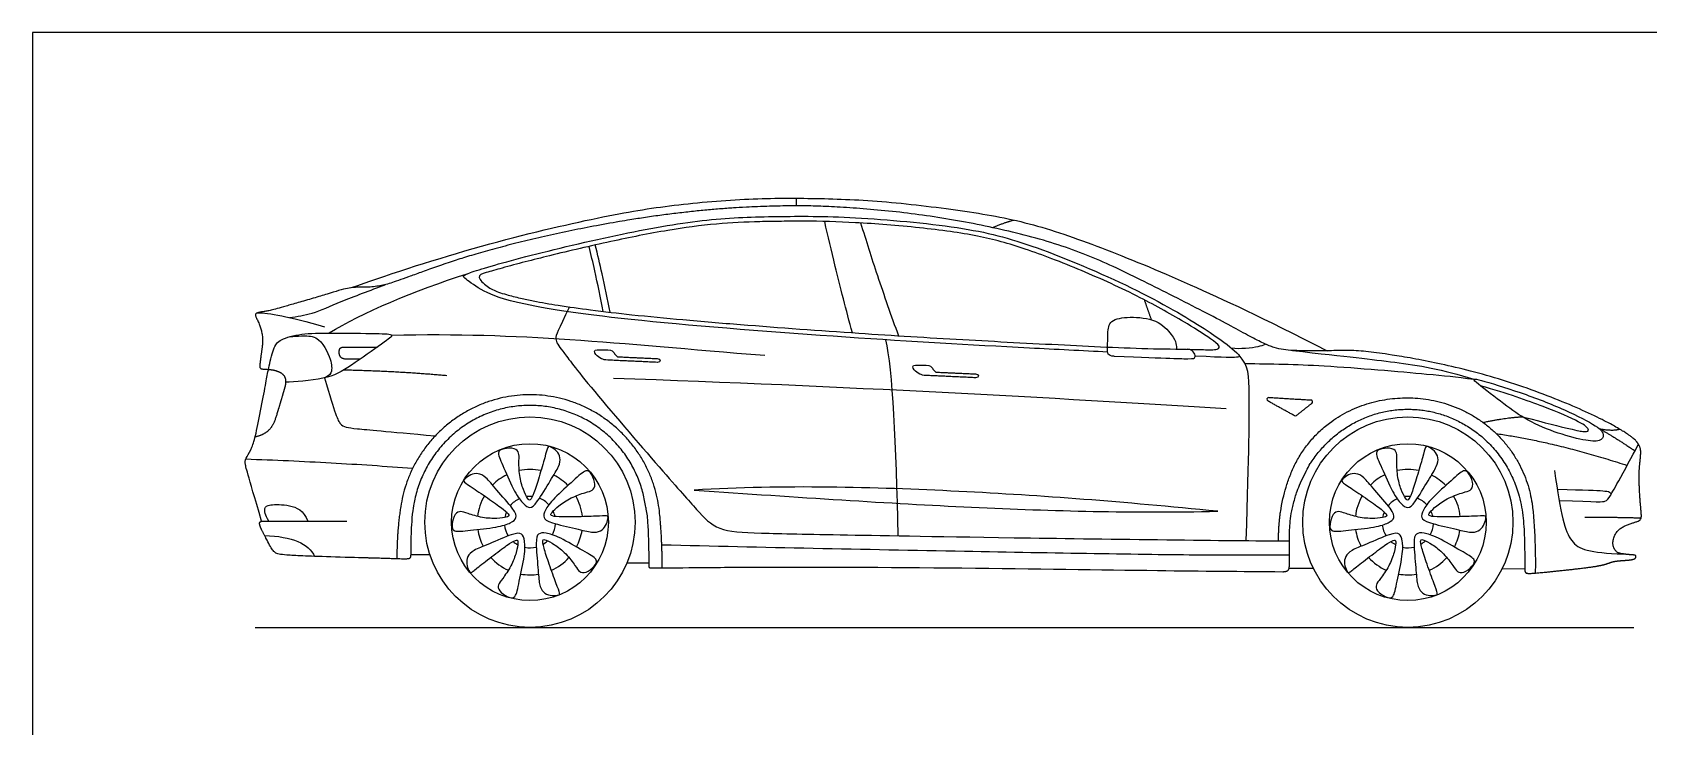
# Model space of a CAD drawing. Header units: millimetres. Extents: x 0.5 to 46.1, y 0.3 to 28.2.
# Drawn here: x 37.55 to 42.96, y 11.95 to 14.28 of the extents above; entities that cross this region are included whole.
import ezdxf

# ---------------------------------------------------------------- set-up
doc = ezdxf.new("R2010")
doc.units = ezdxf.units.MM
for name, color, linetype, true_color in [('AG-DETAIL', 7, 'Continuous', 0x66ffff), ('AG-DIAGRAM', 7, 'Continuous', 0xfecc66), ('AG-TRANSPORT', 7, 'Continuous', 0x66ccff), ('X-VPRT', 6, 'Continuous', 0xff00ff)]:
    doc.layers.add(name, color=color, linetype=linetype, true_color=true_color)

msp = doc.modelspace()

# ---------------------------------------------------------------- linework, layer by layer
at = {"layer": 'AG-DETAIL'}
for points, degree in [([(38.5436, 13.2708), (38.6508, 13.3368), (38.8315, 13.4134), (39.005, 13.4681)], 3), ([(40.0012, 13.1948), (39.4873, 13.2354), (39.1917, 13.2724), (38.7525, 13.2621)], 3), ([(38.5935, 13.1473), (38.7769, 13.1432), (38.9371, 13.1285)], 2), ([(38.5278, 13.1205), (38.5645, 12.9975), (38.5782, 12.9585), (38.6168, 12.9516), (38.7283, 12.942), (38.8979, 12.9263)], 3), ([(39.4946, 13.1194), (40.2592, 13.0938), (40.979, 13.0533), (41.5441, 13.0181)], 3), ([(42.4029, 12.9715), (42.485, 12.9885), (42.5347, 12.9903)], 2), ([(42.447, 12.9342), (42.6479, 12.9052), (42.8851, 12.8277)], 2), ([(42.7915, 12.9506), (42.8352, 12.9274), (42.9112, 12.8765)], 2), ([(41.5155, 12.6744), (41.1933, 12.7063), (40.6708, 12.7469), (40.0635, 12.7633), (39.7647, 12.7452)], 3), ([(39.7647, 12.7452), (40.1201, 12.7208), (40.7109, 12.6814), (41.227, 12.6686), (41.5155, 12.6744)], 3), ([(38.7827, 12.6901), (38.7699, 12.6091), (38.7699, 12.5153)], 2)]:
    msp.add_open_spline(points, degree=degree, dxfattribs=at)
for points, knots in [([(38.4111, 13.3222), (38.4364, 13.3252), (38.4892, 13.3338), (38.5851, 13.3776), (38.6813, 13.4131), (38.7303, 13.4318)], [0, 0, 0, 0, 0.500799, 1.086612, 1.8052, 1.8052, 1.8052, 1.8052]), ([(41.5607, 13.2203), (41.5904, 13.2166), (41.6511, 13.2236), (41.667, 13.2302), (41.6751, 13.2332)], [0, 0, 0, 0, 0.5433844, 0.8340236, 0.8340236, 0.8340236, 0.8340236]), ([(41.6067, 13.1683), (41.6952, 13.1676), (41.862, 13.1646), (42.215, 13.1335), (42.3119, 13.124), (42.3722, 13.1157)], [0, 0, 0, 0, 0.933222, 1.994612, 2.688832, 2.688832, 2.688832, 2.688832]), ([(38.2648, 12.8493), (38.3599, 12.8461), (38.5501, 12.8375), (38.732, 12.8253), (38.8228, 12.8183)], [0, 0, 0, 0, 0.967942, 1.91506, 1.91506, 1.91506, 1.91506]), ([(39.656, 12.5627), (39.9936, 12.5544), (40.6297, 12.5413), (41.4469, 12.5274), (41.6563, 12.5286), (41.7557, 12.529)], [0, 0, 0, 0, 1.823352, 3.431955, 4.42073, 4.42073, 4.42073, 4.42073])]:
    msp.add_open_spline(points, degree=3, knots=knots, dxfattribs=at)
for points, weights, knots in [([(39.6577, 12.4852), (39.6566, 12.6114), (39.6458, 12.6919), (39.5901, 13.0648), (39.2142, 13.064), (38.8383, 13.0632), (38.7827, 12.6901)], [1, 1, 1, 0.749728021451, 1, 0.749728021451, 1], [-0.680363, -0.680363, -0.680363, 0, 0, 1.85161, 1.85161, 3.703221, 3.703221, 3.703221]), ([(41.7189, 12.5756), (41.7189, 12.6999), (41.8749, 13.0794), (42.1903, 13.0518), (42.5186, 13.0211), (42.5671, 12.701)], [1, 1, 0.79224116669, 1, 0.79224116669, 1], [0, 0, 0, 0.730707, 2.245345, 2.245345, 3.759983, 3.759983, 3.759983])]:
    msp.add_rational_spline(points, weights, degree=2, knots=knots, dxfattribs=at)
at = {"layer": 'AG-DIAGRAM'}
msp.add_lwpolyline([(38.2957, 12.2864), (42.9077, 12.2864)], dxfattribs=at)
at = {"layer": 'AG-TRANSPORT'}
for p, q in [((40.1068, 13.6955), (40.1068, 13.7209)), ((38.8162, 12.5295), (38.8806, 12.5295)), ((39.6122, 12.5013), (39.5391, 12.5013)), ((41.7544, 12.4839), (41.8354, 12.4839)), ((42.4668, 12.4823), (42.5427, 12.483))]:
    msp.add_line(p, q, dxfattribs=at)
for points in [[(38.5927, 13.2233), (38.7046, 13.2233)], [(38.6473, 13.1828), (38.6044, 13.1828)]]:
    msp.add_lwpolyline(points, dxfattribs=at)
for centre, radius in [((39.2151, 12.6381), 0.3517), ((42.1515, 12.6381), 0.3517), ((39.2151, 12.6381), 0.2622), ((42.1515, 12.6381), 0.2622)]:
    msp.add_circle(centre, radius, dxfattribs=at)
for centre, radius, start, end in [((41.6864, 13.0487), 0.00634, 86.5457, 241.0074), ((41.8266, 13.0402), 0.00634, 308.1987, 86.5457), ((41.775, 12.9996), 0.00634, 241.0074, 308.1987), ((39.2151, 12.6381), 0.1763, 77.9755, 101.754), ((42.1515, 12.6381), 0.1763, 77.9755, 101.754), ((39.2151, 12.6381), 0.1763, 115.9539, 135.2388), ((39.2151, 12.6381), 0.1763, 43.9539, 63.2388), ((42.1515, 12.6381), 0.1763, 115.9539, 135.2388), ((42.1515, 12.6381), 0.1763, 43.9539, 63.2388), ((39.2151, 12.6381), 0.1763, 149.9755, 173.754), ((39.2151, 12.6381), 0.0859, 114.5424, 140.295), ((39.2151, 12.6381), 0.0859, 84.7274, 97.4485), ((39.2151, 12.6381), 0.0859, 42.5424, 68.295), ((39.2151, 12.6381), 0.1763, 5.9755, 29.754), ((42.1515, 12.6381), 0.1763, 149.9755, 173.754), ((42.1515, 12.6381), 0.0859, 114.5424, 140.295), ((42.1515, 12.6381), 0.0859, 84.7274, 97.4485), ((42.1515, 12.6381), 0.0859, 42.5424, 68.295), ((42.1515, 12.6381), 0.1763, 5.9755, 29.754), ((39.2151, 12.6381), 0.0859, 156.7274, 169.4485), ((39.2151, 12.6381), 0.0859, 12.7274, 25.4485), ((42.1515, 12.6381), 0.0859, 156.7274, 169.4485), ((42.1515, 12.6381), 0.0859, 12.7274, 25.4485), ((39.2151, 12.6381), 0.1763, 187.9539, 207.2388), ((39.2151, 12.6381), 0.0859, 186.5424, 212.295), ((39.2151, 12.6381), 0.0859, 330.5424, 356.295), ((39.2151, 12.6381), 0.1763, 331.9539, 351.2388), ((42.1515, 12.6381), 0.1763, 187.9539, 207.2388), ((42.1515, 12.6381), 0.0859, 186.5424, 212.295), ((42.1515, 12.6381), 0.0859, 330.5424, 356.295), ((42.1515, 12.6381), 0.1763, 331.9539, 351.2388), ((39.2151, 12.6381), 0.0859, 228.7274, 241.4485), ((39.2151, 12.6381), 0.0859, 258.5424, 284.295), ((39.2151, 12.6381), 0.0859, 300.7274, 313.4485), ((42.1515, 12.6381), 0.0859, 228.7274, 241.4485), ((42.1515, 12.6381), 0.0859, 258.5424, 284.295), ((42.1515, 12.6381), 0.0859, 300.7274, 313.4485), ((39.2151, 12.6381), 0.1763, 221.9755, 245.754), ((39.2151, 12.6381), 0.1763, 293.9755, 317.754), ((42.1515, 12.6381), 0.1763, 221.9755, 245.754), ((42.1515, 12.6381), 0.1763, 293.9755, 317.754), ((39.2151, 12.6381), 0.1763, 259.9539, 279.2388), ((42.1515, 12.6381), 0.1763, 259.9539, 279.2388)]:
    msp.add_arc(centre, radius, start, end, dxfattribs=at)
for points, weights, knots in [([(41.7331, 12.4725), (41.7548, 12.4723), (41.7553, 12.4928), (41.7557, 12.529), (41.7557, 12.5516), (41.7557, 12.7048), (41.8158, 12.8178), (41.9002, 12.964), (42.0474, 13.0362), (42.2094, 13.011), (42.3715, 12.9858), (42.5084, 12.8669), (42.5403, 12.6302), (42.5427, 12.5405), (42.5427, 12.4844), (42.5424, 12.4682), (42.5557, 12.4652), (42.6391, 12.4736), (42.7477, 12.4853), (42.8116, 12.4952), (42.8338, 12.5063), (42.8628, 12.5097), (42.9043, 12.5118), (42.9152, 12.5184), (42.9152, 12.5283), (42.8998, 12.5283), (42.8691, 12.5319), (42.8481, 12.5357), (42.8332, 12.5635), (42.8447, 12.605), (42.8735, 12.6257), (42.9096, 12.6374), (42.9335, 12.6445), (42.9328, 12.6657), (42.9291, 12.6991), (42.9235, 12.7899), (42.9272, 12.8309), (42.9318, 12.8738), (42.9284, 12.8911), (42.9145, 12.9121), (42.8833, 12.9363), (42.7692, 13.001), (42.5112, 13.1051), (42.2579, 13.1709), (42.0776, 13.2007), (41.9788, 13.214), (41.88, 13.2103), (41.7525, 13.2103), (41.6877, 13.2217), (41.5532, 13.2993), (41.2643, 13.4457), (41.0431, 13.5532), (40.7646, 13.6264), (40.4842, 13.6744), (40.2087, 13.6956), (40.063, 13.6963), (39.841, 13.6878), (39.5588, 13.6536), (39.2691, 13.597), (39.0174, 13.5323), (38.8668, 13.4792), (38.7612, 13.4405), (38.7148, 13.4264), (38.651, 13.4216), (38.6147, 13.4254), (38.5235, 13.3959), (38.3739, 13.3529), (38.332, 13.3416), (38.2989, 13.3393), (38.294, 13.3297), (38.3089, 13.3059), (38.3242, 13.2549), (38.3164, 13.2047), (38.3119, 13.1679), (38.31, 13.1504), (38.3264, 13.1493), (38.3591, 13.1482), (38.3941, 13.1337), (38.4002, 13.1056), (38.3918, 13.0776), (38.3695, 13.0025), (38.355, 12.9541), (38.3256, 12.9296), (38.2957, 12.9228)], [1, 1, 1, 1, 1, 1, 1, 0.879615490944, 0.879615490944, 1, 0.879615490944, 0.879615490944, 1, 1, 1, 1, 1, 1, 1, 1, 1, 1, 1, 1, 1, 1, 1, 1, 1, 1, 1, 1, 1, 1, 1, 1, 1, 1, 1, 1, 1, 1, 1, 1, 1, 1, 1, 1, 1, 1, 1, 1, 1, 1, 1, 1, 1, 1, 1, 1, 1, 1, 1, 1, 1, 1, 1, 1, 1, 1, 1, 1, 1, 1, 1, 1, 1, 1, 1, 1, 1, 1, 1, 1], [0, 0, 0, 0, 0.320562, 0.641124, 0.961686, 1.282248, 1.282248, 1.282248, 2.690888, 2.690888, 2.690888, 4.099528, 4.099528, 4.402189, 4.70485, 5.007511, 5.310172, 5.612833, 5.915494, 6.218155, 6.520816, 6.823477, 7.126138, 7.428799, 7.73146, 8.034121, 8.336782, 8.639443, 8.942104, 9.244765, 9.547426, 9.850087, 10.152749, 10.45541, 10.758071, 11.060732, 11.363393, 11.666054, 11.968715, 12.271376, 12.574037, 12.876698, 13.179359, 13.48202, 13.784681, 14.087342, 14.390003, 14.692664, 14.995325, 15.297986, 15.600647, 15.903308, 16.205969, 16.50863, 16.811291, 17.113952, 17.416613, 17.719274, 18.021935, 18.324596, 18.627257, 18.929918, 19.232579, 19.53524, 19.837901, 20.140562, 20.443224, 20.745885, 21.048546, 21.351207, 21.653868, 21.956529, 22.25919, 22.561851, 22.864512, 23.167173, 23.469834, 23.772495, 24.075156, 24.377817, 24.680478, 24.983139, 25.2858, 25.2858, 25.2858, 25.2858]), ([(39.6022, 12.6874), (39.5761, 12.8923), (39.4209, 13.0287), (39.2143, 13.0283), (39.0076, 13.0279), (38.853, 12.8908), (38.8233, 12.6809), (38.8161, 12.6196), (38.8171, 12.525), (38.8152, 12.5131), (38.7739, 12.5157), (38.442, 12.5245), (38.3676, 12.5301), (38.3542, 12.5416), (38.3274, 12.5933), (38.3098, 12.6274), (38.3091, 12.6389), (38.3175, 12.6412)], [1, 0.833152014301, 0.833152014301, 1, 0.833152014301, 0.833152014301, 1, 1, 1, 1, 1, 1, 1, 1, 1, 1, 1, 1], [0.14612, 0.14612, 0.14612, 0.14612, 1.814967, 1.814967, 1.814967, 3.483814, 3.483814, 3.483814, 3.76019, 4.036566, 4.312941, 4.589317, 4.865692, 5.142068, 5.418443, 5.694819, 5.971194, 5.971194, 5.971194, 5.971194])]:
    msp.add_rational_spline(points, weights, degree=3, knots=knots, dxfattribs=at)
for points, degree in [([(38.6186, 13.422), (38.7234, 13.46), (39.0324, 13.5615), (39.4536, 13.6607), (39.6745, 13.6975), (39.9407, 13.7215), (40.1568, 13.7215), (40.3821, 13.7143), (40.6661, 13.6801), (40.8811, 13.6429), (41.1179, 13.5615), (41.4109, 13.4399), (41.6578, 13.3254), (41.8813, 13.211)], 3), ([(40.7622, 13.6226), (40.802, 13.64), (40.8333, 13.648)], 2), ([(41.2942, 13.3144), (41.2819, 13.3478), (41.2708, 13.3808)], 2), ([(38.3031, 13.3379), (38.3419, 13.338), (38.4067, 13.3266), (38.5278, 13.2914)], 3), ([(38.3175, 12.6412), (38.2685, 12.8068), (38.2593, 12.8398), (38.2671, 12.8545), (38.2864, 12.888), (38.2974, 12.9257), (38.3162, 13.023), (38.3337, 13.1116), (38.3392, 13.1464), (38.3575, 13.2231), (38.375, 13.2484), (38.448, 13.2695), (38.5436, 13.2708), (38.7189, 13.2686), (38.7651, 13.2663), (38.7335, 13.2442), (38.6091, 13.1547), (38.5384, 13.1143), (38.4264, 13.107), (38.3978, 13.1057)], 3), ([(40.447, 12.5925), (40.44, 12.8962), (40.4288, 13.151), (40.4056, 13.2475)], 3), ([(38.5773, 13.211), (38.5773, 13.2233), (38.5927, 13.2233)], 2), ([(38.5773, 13.2031), (38.5773, 13.207), (38.5773, 13.211)], 2), ([(38.6044, 13.1828), (38.5773, 13.1828), (38.5773, 13.2031)], 2), ([(39.4758, 13.1797), (39.4657, 13.18), (39.4543, 13.183), (39.4343, 13.1966), (39.427, 13.2141), (39.4394, 13.2141)], 3), ([(39.4394, 13.2141), (39.4575, 13.2141), (39.4756, 13.2141)], 2), ([(39.4756, 13.2141), (39.4893, 13.2141), (39.4978, 13.2026), (39.5001, 13.1971), (39.508, 13.1909)], 3), ([(41.1694, 13.1926), (41.3579, 13.1855), (41.434, 13.183), (41.4409, 13.1874), (41.4394, 13.2028), (41.4275, 13.2157), (41.4133, 13.216)], 3), ([(41.6106, 12.5764), (41.6211, 12.8791), (41.6214, 13.1028), (41.6195, 13.1605), (41.587, 13.1959)], 3), ([(41.7659, 13.212), (41.9559, 13.1904), (42.1039, 13.1751), (42.2676, 13.1501), (42.3722, 13.1157)], 3), ([(39.6403, 13.1722), (39.558, 13.176), (39.4758, 13.1797)], 2), ([(39.508, 13.1909), (39.5741, 13.1879), (39.6403, 13.1849)], 2), ([(39.6403, 13.1849), (39.6525, 13.1851), (39.654, 13.1722), (39.6403, 13.1722)], 3), ([(40.5407, 13.1284), (40.5306, 13.1287), (40.5191, 13.1316), (40.4992, 13.1453), (40.4919, 13.1627), (40.5042, 13.1627)], 3), ([(40.5042, 13.1627), (40.5223, 13.1627), (40.5404, 13.1627)], 2), ([(40.5404, 13.1627), (40.5542, 13.1627), (40.5627, 13.1513), (40.5649, 13.1458), (40.5729, 13.1395)], 3), ([(40.5729, 13.1395), (40.639, 13.1365), (40.7051, 13.1335)], 2), ([(40.7051, 13.1208), (40.6229, 13.1246), (40.5407, 13.1284)], 2), ([(40.7051, 13.1335), (40.7173, 13.1337), (40.7189, 13.1208), (40.7051, 13.1208)], 3), ([(42.3809, 13.1054), (42.3965, 13.0917), (42.4683, 13.0371), (42.5367, 12.9848), (42.6413, 12.9371), (42.746, 12.9095), (42.7978, 12.9063), (42.8098, 12.9292), (42.7942, 12.955), (42.6822, 13.0133), (42.527, 13.0734), (42.3751, 13.1193), (42.3654, 13.1191), (42.3809, 13.1054)], 3), ([(42.5347, 12.9903), (42.6928, 12.9488), (42.7543, 12.9364), (42.7585, 12.9475), (42.7392, 12.9681), (42.6148, 13.0227), (42.4872, 13.0668), (42.3945, 13.0941)], 3), ([(41.7719, 12.994), (41.7276, 13.0186), (41.6833, 13.0431)], 2), ([(41.6868, 13.055), (41.7569, 13.0508), (41.827, 13.0465)], 2), ([(41.8305, 13.0352), (41.8047, 13.0149), (41.7789, 12.9946)], 2), ([(42.7915, 12.9506), (42.8386, 12.942), (42.8591, 12.9494)], 2), ([(39.215, 12.6874), (39.2081, 12.6873), (39.1941, 12.6962), (39.1658, 12.7326), (39.1253, 12.8259), (39.102, 12.8746), (39.1256, 12.8845), (39.1662, 12.8869), (39.1799, 12.8694), (39.1777, 12.8497), (39.1788, 12.7928), (39.1926, 12.7441), (39.2082, 12.7148), (39.2151, 12.7081), (39.2275, 12.7308), (39.245, 12.7873), (39.2666, 12.8601), (39.2743, 12.8935), (39.2831, 12.8913), (39.3056, 12.8767), (39.3182, 12.8542), (39.3143, 12.8264), (39.2865, 12.7835), (39.2358, 12.6969), (39.222, 12.6875), (39.215, 12.6874)], 3), ([(42.1514, 12.6874), (42.1445, 12.6873), (42.1304, 12.6962), (42.1022, 12.7326), (42.0617, 12.8259), (42.0384, 12.8746), (42.062, 12.8845), (42.1026, 12.8869), (42.1163, 12.8694), (42.1141, 12.8497), (42.1152, 12.7928), (42.129, 12.7441), (42.1446, 12.7148), (42.1515, 12.7081), (42.1639, 12.7308), (42.1814, 12.7873), (42.203, 12.8601), (42.2107, 12.8935), (42.2195, 12.8913), (42.2419, 12.8767), (42.2546, 12.8542), (42.2507, 12.8264), (42.2229, 12.7835), (42.1722, 12.6969), (42.1584, 12.6875), (42.1514, 12.6874)], 3), ([(42.6572, 12.7106), (42.7921, 12.7055), (42.8146, 12.7055), (42.8265, 12.722), (42.8531, 12.7688), (42.9142, 12.8808), (42.9225, 12.8992)], 3), ([(39.1682, 12.6533), (39.1662, 12.6466), (39.1533, 12.636), (39.11, 12.6204), (39.0087, 12.6107), (38.9552, 12.6036), (38.953, 12.6292), (38.9633, 12.6684), (38.9842, 12.6761), (39.0022, 12.6679), (39.0567, 12.6514), (39.1073, 12.6494), (39.14, 12.6552), (39.1485, 12.6597), (39.1308, 12.6785), (39.0824, 12.7126), (39.0198, 12.7557), (38.9905, 12.7733), (38.9953, 12.781), (39.0161, 12.7978), (39.0414, 12.803), (39.0666, 12.7907), (39.0989, 12.751), (39.1655, 12.6759), (39.1702, 12.6599), (39.1682, 12.6533)], 3), ([(39.262, 12.6534), (39.2597, 12.6599), (39.2638, 12.676), (39.2898, 12.7142), (39.366, 12.7816), (39.4051, 12.8187), (39.4219, 12.7993), (39.4366, 12.7615), (39.4243, 12.743), (39.4048, 12.739), (39.3511, 12.7204), (39.309, 12.6923), (39.2859, 12.6683), (39.2817, 12.6597), (39.3071, 12.6549), (39.3662, 12.6557), (39.4422, 12.6577), (39.4763, 12.6607), (39.4769, 12.6516), (39.47, 12.6258), (39.4525, 12.6068), (39.4249, 12.6019), (39.3755, 12.6151), (39.2774, 12.6366), (39.2642, 12.6468), (39.262, 12.6534)], 3), ([(42.1046, 12.6533), (42.1025, 12.6466), (42.0897, 12.636), (42.0463, 12.6204), (41.9451, 12.6107), (41.8915, 12.6036), (41.8894, 12.6292), (41.8997, 12.6684), (41.9206, 12.6761), (41.9386, 12.6679), (41.9931, 12.6514), (42.0436, 12.6494), (42.0764, 12.6552), (42.0849, 12.6597), (42.0672, 12.6785), (42.0188, 12.7126), (41.9562, 12.7557), (41.9268, 12.7733), (41.9317, 12.781), (41.9525, 12.7978), (41.9778, 12.803), (42.003, 12.7907), (42.0353, 12.751), (42.1019, 12.6759), (42.1066, 12.6599), (42.1046, 12.6533)], 3), ([(42.1983, 12.6534), (42.1961, 12.6599), (42.2002, 12.676), (42.2262, 12.7142), (42.3024, 12.7816), (42.3415, 12.8187), (42.3582, 12.7993), (42.373, 12.7615), (42.3607, 12.743), (42.3412, 12.739), (42.2875, 12.7204), (42.2454, 12.6923), (42.2223, 12.6683), (42.218, 12.6597), (42.2435, 12.6549), (42.3026, 12.6557), (42.3786, 12.6577), (42.4127, 12.6607), (42.4133, 12.6516), (42.4064, 12.6258), (42.3889, 12.6068), (42.3613, 12.6019), (42.3119, 12.6151), (42.2138, 12.6366), (42.2006, 12.6468), (42.1983, 12.6534)], 3), ([(42.6423, 12.8104), (42.6621, 12.662), (42.6899, 12.5537), (42.757, 12.5364), (42.8729, 12.5317)], 3), ([(42.651, 12.7486), (42.7478, 12.7454), (42.8158, 12.7439), (42.834, 12.7382), (42.8289, 12.7269)], 3), ([(38.3416, 12.6412), (38.3282, 12.6627), (38.326, 12.688), (38.3386, 12.6969), (38.4111, 12.698), (38.4576, 12.678), (38.4721, 12.6412)], 3), ([(42.5671, 12.701), (42.5762, 12.6289), (42.5799, 12.5148), (42.5773, 12.4677)], 3), ([(42.743, 12.6547), (42.8554, 12.6551), (42.932, 12.6522)], 2), ([(39.1862, 12.5982), (39.1919, 12.5942), (39.198, 12.5787), (39.1994, 12.5326), (39.1773, 12.4333), (39.1675, 12.3802), (39.1426, 12.3861), (39.1084, 12.408), (39.1075, 12.4302), (39.1209, 12.4449), (39.1535, 12.4915), (39.171, 12.539), (39.1756, 12.572), (39.1739, 12.5815), (39.1506, 12.5704), (39.1032, 12.535), (39.0429, 12.4887), (39.0171, 12.4662), (39.0112, 12.4732), (39.0017, 12.4982), (39.0046, 12.5238), (39.0241, 12.544), (39.0718, 12.5624), (39.1638, 12.6027), (39.1805, 12.6022), (39.1862, 12.5982)], 3), ([(39.2441, 12.5982), (39.2497, 12.6024), (39.2663, 12.6034), (39.3105, 12.5906), (39.3982, 12.5389), (39.4456, 12.5132), (39.4323, 12.4913), (39.4009, 12.4655), (39.3795, 12.4716), (39.3698, 12.4888), (39.3354, 12.5342), (39.2957, 12.5655), (39.2658, 12.5801), (39.2562, 12.5815), (39.2595, 12.5558), (39.2786, 12.4998), (39.304, 12.4282), (39.3173, 12.3966), (39.3089, 12.3932), (39.2822, 12.3919), (39.2587, 12.4026), (39.2455, 12.4274), (39.2428, 12.4784), (39.2329, 12.5783), (39.2386, 12.594), (39.2441, 12.5982)], 3), ([(42.1226, 12.5982), (42.1282, 12.5942), (42.1343, 12.5787), (42.1358, 12.5326), (42.1137, 12.4333), (42.1039, 12.3802), (42.079, 12.3861), (42.0448, 12.408), (42.0439, 12.4302), (42.0573, 12.4449), (42.0899, 12.4915), (42.1074, 12.539), (42.112, 12.572), (42.1103, 12.5815), (42.0869, 12.5704), (42.0396, 12.535), (41.9793, 12.4887), (41.9534, 12.4662), (41.9476, 12.4732), (41.938, 12.4982), (41.941, 12.5238), (41.9605, 12.544), (42.0082, 12.5624), (42.1002, 12.6027), (42.1169, 12.6022), (42.1226, 12.5982)], 3), ([(42.1805, 12.5982), (42.1861, 12.6024), (42.2026, 12.6034), (42.2469, 12.5906), (42.3346, 12.5389), (42.382, 12.5132), (42.3687, 12.4913), (42.3373, 12.4655), (42.3159, 12.4716), (42.3061, 12.4888), (42.2718, 12.5342), (42.232, 12.5655), (42.2021, 12.5801), (42.1926, 12.5815), (42.1959, 12.5558), (42.215, 12.4998), (42.2404, 12.4282), (42.2537, 12.3966), (42.2453, 12.3932), (42.2185, 12.3919), (42.1951, 12.4026), (42.1819, 12.4274), (42.1792, 12.4784), (42.1693, 12.5783), (42.1749, 12.594), (42.1805, 12.5982)], 3), ([(38.3272, 12.5938), (38.4194, 12.59), (38.4759, 12.5669), (38.4944, 12.5236)], 3)]:
    msp.add_open_spline(points, degree=degree, dxfattribs=at)
for points, knots in [([(41.1474, 13.2067), (41.0633, 13.2108), (40.7614, 13.226), (40.3122, 13.2515), (39.516, 13.3123), (39.1578, 13.369), (39.0543, 13.4096), (38.9933, 13.4566), (38.9861, 13.4616), (39.016, 13.4723), (39.0458, 13.483), (39.1726, 13.5207), (39.537, 13.6074), (39.817, 13.655), (40.038, 13.6606), (40.2784, 13.6617), (40.674, 13.626), (40.8877, 13.5699), (41.243, 13.422), (41.4991, 13.2712), (41.5823, 13.2029), (41.5922, 13.1908), (41.5758, 13.1884), (41.5493, 13.188), (41.4399, 13.1929)], [12.449455, 12.449455, 12.449455, 12.449455, 12.840051, 13.757197, 14.674344, 15.59149, 16.508637, 17.425783, 18.342929, 18.342929, 18.342929, 19.260076, 20.177222, 21.094369, 22.011515, 22.928662, 23.845808, 24.762955, 25.680101, 26.597248, 27.514394, 28.431541, 29.348687, 30.241154, 30.241154, 30.241154, 30.241154]), ([(39.0452, 13.4564), (39.044, 13.4644), (39.0646, 13.471), (39.1504, 13.4958), (39.2927, 13.5323), (39.4799, 13.576), (39.6663, 13.6134), (39.8329, 13.6364), (39.9599, 13.6423), (40.0568, 13.6437), (40.1632, 13.6447), (40.2808, 13.6413), (40.4099, 13.6323), (40.5162, 13.6226), (40.6175, 13.6105), (40.709, 13.5958), (40.7924, 13.5765), (40.8754, 13.5505), (40.9647, 13.5177), (41.094, 13.4656), (41.2468, 13.396), (41.3952, 13.3137), (41.4935, 13.2512), (41.5266, 13.2245), (41.5103, 13.2131), (41.4342, 13.2162), (41.2691, 13.2171), (40.997, 13.2305), (40.6602, 13.248), (40.299, 13.2703), (39.9868, 13.293), (39.7337, 13.314), (39.5662, 13.33), (39.4271, 13.346), (39.3173, 13.3615), (39.2393, 13.3749), (39.1811, 13.387), (39.1387, 13.3976), (39.1021, 13.4095), (39.072, 13.423), (39.0465, 13.4484), (39.0452, 13.4564)], [0, 0, 0, 0, 0.216433, 0.432866, 0.98498, 1.6683, 2.297933, 2.82934, 3.298558, 3.529978, 3.770523, 4.330699, 4.670561, 5.026431, 5.365762, 5.660346, 5.925302, 6.195604, 6.503796, 6.848284, 7.548512, 8.131676, 8.493381, 8.678547, 8.739622, 8.91793, 9.416869, 10.460087, 11.561869, 12.68877, 13.970988, 14.598895, 15.153125, 15.603061, 15.957283, 16.228922, 16.370588, 16.534156, 16.652838, 16.869271, 17.085704, 17.085704, 17.085704, 17.085704]), ([(40.2936, 13.2714), (40.2734, 13.345), (40.2354, 13.493), (40.2123, 13.5931), (40.2011, 13.6432)], [0, 0, 0, 0, 0.867123, 1.577946, 1.577946, 1.577946, 1.577946]), ([(40.3212, 13.6382), (40.3391, 13.5794), (40.3764, 13.4623), (40.4231, 13.3281), (40.4475, 13.2613)], [0, 0, 0, 0, 0.77759, 1.613978, 1.613978, 1.613978, 1.613978]), ([(39.4602, 13.3424), (39.4515, 13.388), (39.4357, 13.4637), (39.4194, 13.5333), (39.4129, 13.56)], [0, 0, 0, 0, 0.675738, 1.099622, 1.099622, 1.099622, 1.099622]), ([(39.483, 13.3397), (39.4747, 13.3827), (39.4584, 13.4611), (39.4414, 13.5328), (39.4335, 13.5646)], [0.039742, 0.039742, 0.039742, 0.039742, 0.675738, 1.181115, 1.181115, 1.181115, 1.181115]), ([(39.3474, 13.3574), (39.3087, 13.2782), (39.2935, 13.2488), (39.3192, 13.2185), (39.3798, 13.1331), (39.6809, 12.7824), (39.7787, 12.6736), (39.8384, 12.608), (39.966, 12.6011), (40.2322, 12.5965), (40.7646, 12.5864), (41.5994, 12.5757), (41.7557, 12.5755)], [0, 0, 0, 0, 0.944357, 1.888714, 2.833071, 3.777428, 4.721785, 5.666142, 6.6105, 7.554857, 8.499214, 9.427779, 9.427779, 9.427779, 9.427779]), ([(41.1694, 13.1926), (41.1462, 13.1926), (41.1474, 13.2154), (41.1474, 13.2703), (41.1516, 13.3145), (41.2176, 13.3263), (41.3154, 13.3175), (41.3663, 13.2603), (41.3769, 13.2381), (41.3774, 13.2211), (41.3775, 13.2166)], [0, 0, 0, 0, 0.179125, 0.35825, 0.537374, 0.716499, 0.895624, 1.074749, 1.253873, 1.391464, 1.391464, 1.391464, 1.391464]), ([(38.4115, 13.258), (38.4254, 13.2598), (38.451, 13.2606), (38.5129, 13.2625), (38.5469, 13.1892), (38.5517, 13.1602), (38.5528, 13.1359), (38.5363, 13.1236), (38.5278, 13.1205)], [0, 0, 0, 0, 0.371291, 0.796281, 1.501491, 1.814646, 2.082192, 2.380213, 2.380213, 2.380213, 2.380213]), ([(39.6022, 12.6874), (39.6048, 12.671), (39.6103, 12.6414), (39.6126, 12.5246), (39.6121, 12.4962), (39.6124, 12.4847), (39.6333, 12.4851), (39.7886, 12.4862), (39.9912, 12.4889), (40.6761, 12.4865), (41.3044, 12.4759), (41.5936, 12.4737), (41.7331, 12.4725)], [0, 0, 0, 0, 0.403543, 1.018979, 1.324989, 1.48147, 1.697943, 2.374692, 3.211933, 4.703772, 6.169894, 7.341763, 7.341763, 7.341763, 7.341763]), ([(38.3175, 12.6412), (38.3604, 12.6412), (38.4462, 12.6412), (38.5503, 12.6412), (38.6023, 12.6412)], [0, 0, 0, 0, 0.649711, 1.365496, 1.365496, 1.365496, 1.365496])]:
    msp.add_open_spline(points, degree=3, knots=knots, dxfattribs=at)
at = {"layer": 'X-VPRT'}
msp.add_lwpolyline([(37.5505, 14.2754), (37.5505, 9.3986), (46.0849, 9.3986), (46.0849, 14.2754)], close=True, dxfattribs=at)

doc.saveas('drawing.dxf')
